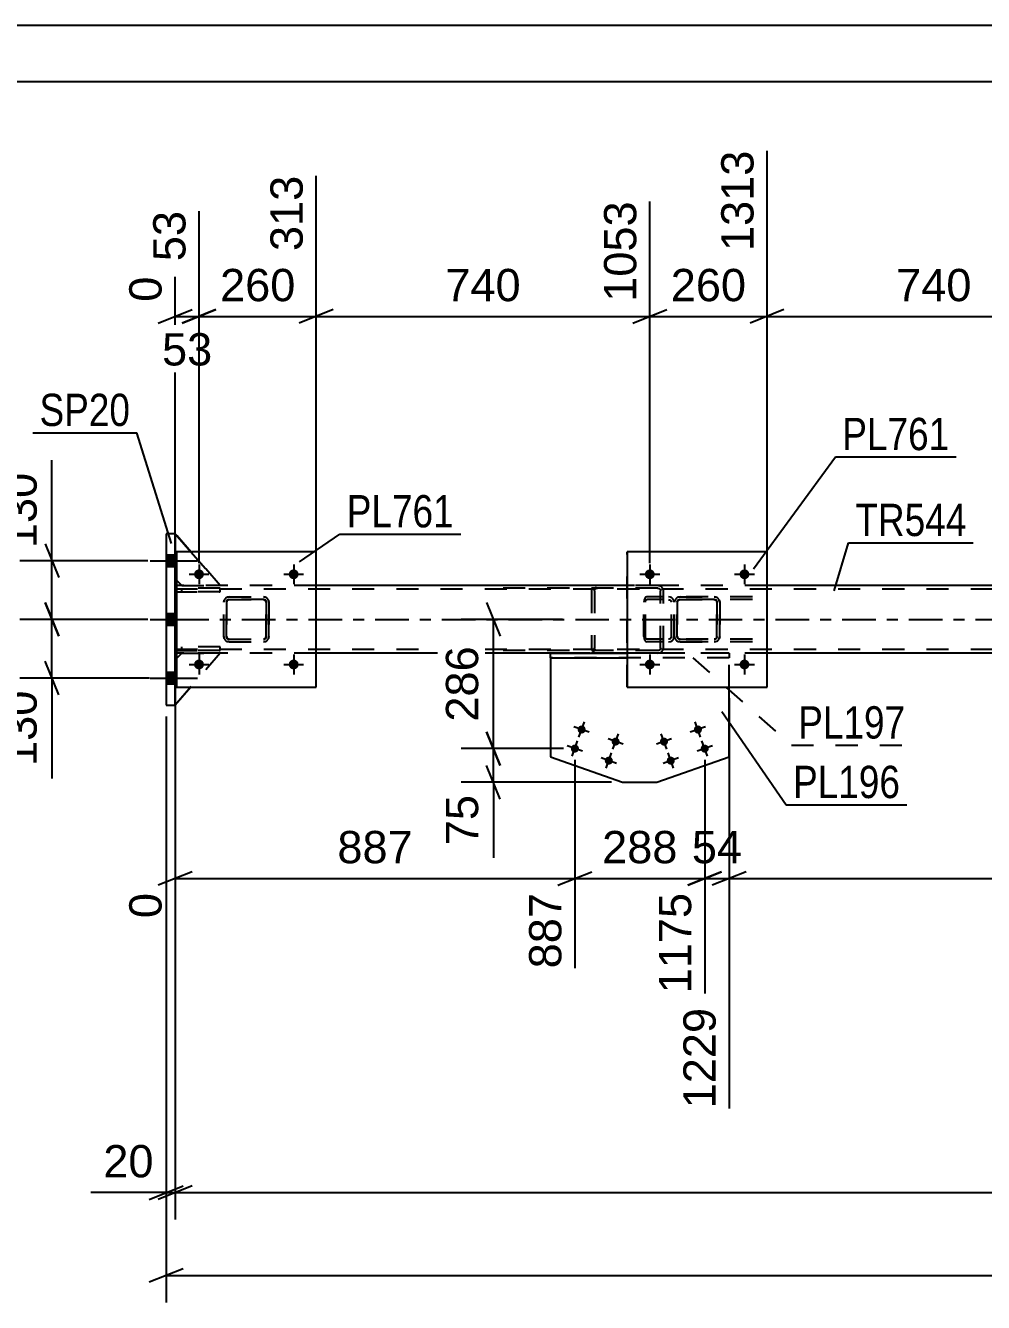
# Model space of a CAD drawing. Header units: millimetres. Extents: x -121 to 720, y -404 to 190.
# Drawn here: x -35.3 to 49.7, y 77.2 to 190.5 of the extents above; entities that cross this region are included whole.
import ezdxf

# ---------------------------------------------------------------- set-up
doc = ezdxf.new("R2010")
doc.units = ezdxf.units.MM
doc.linetypes.add('DXK_LINE_DOT2', pattern=[3.9198, 1.9599, -1.9599])
doc.linetypes.add('DXK_LINE_DOT3', pattern=[5.9187, 2.979, -0.9799, 0.9799, -0.9799])
doc.styles.add('Arial', font='ARIAL.TTF', dxfattribs={"height": 0.2})
doc.styles.add('Arial Narrow', font='ARIALN.TTF', dxfattribs={"height": 0.2})

# ---------------------------------------------------------------- blocks, each defined once
blk = doc.blocks.new('Unknown-318886794-1117')
at = {"color": 5, "linetype": 'Continuous'}
for p, q in [((719.87, 190.49), (-121.13, 190.49)), ((714.87, 185.49), (-116.13, 185.49))]:
    blk.add_line(p, q, dxfattribs=at)
blk = doc.blocks.new('Part-318886794-1763 - 1713')
at = {"color": 2, "linetype": 'Continuous'}
for p, q in [((-21.88, 143.82), (-21.88, 131.82)), ((-9.48, 143.82), (-21.88, 143.82)), ((-9.48, 131.82), (-9.48, 143.82)), ((-21.88, 131.82), (-9.48, 131.82))]:
    blk.add_line(p, q, dxfattribs=at)
at = {"color": 7, "linetype": 'DXK_LINE_DOT2'}
for p, q in [((-21.88, 131.82), (-21.88, 143.82)), ((-9.48, 131.82), (-9.48, 143.82))]:
    blk.add_line(p, q, dxfattribs=at)
blk = doc.blocks.new('Part-318886794-1764 - 1713')
at = {"color": 7, "linetype": 'DXK_LINE_DOT2'}
for p, q in [((-17.68, 139.34), (-17.64, 139.52)), ((-17.64, 139.52), (-17.68, 139.34)), ((-17.68, 136.3), (-17.68, 139.34)), ((-17.68, 139.34), (-17.68, 139.34)), ((-17.68, 136.3), (-17.68, 139.34)), ((-17.44, 139.34), (-17.42, 139.43)), ((-17.42, 139.43), (-17.44, 139.34)), ((-17.44, 136.3), (-17.44, 139.34)), ((-17.44, 139.34), (-17.44, 139.34)), ((-17.44, 139.34), (-17.44, 136.3)), ((-17.42, 139.43), (-17.37, 139.51)), ((-17.37, 139.51), (-17.42, 139.43)), ((-17.38, 139.78), (-17.2, 139.82)), ((-17.2, 139.82), (-17.38, 139.78)), ((-17.37, 139.51), (-17.29, 139.56)), ((-17.29, 139.56), (-17.37, 139.51)), ((-17.29, 139.56), (-17.2, 139.58)), ((-17.2, 139.58), (-17.29, 139.56)), ((-17.2, 139.82), (-14.16, 139.82)), ((-17.2, 139.82), (-17.2, 139.82)), ((-17.2, 139.82), (-14.16, 139.82)), ((-17.2, 139.58), (-14.16, 139.58)), ((-17.2, 139.58), (-17.2, 139.58)), ((-14.16, 139.58), (-17.2, 139.58)), ((-14.16, 139.82), (-14.16, 139.82)), ((-14.16, 139.82), (-13.97, 139.78)), ((-13.97, 139.78), (-14.16, 139.82)), ((-14.16, 139.58), (-14.16, 139.58)), ((-14.16, 139.58), (-14.07, 139.56)), ((-14.07, 139.56), (-14.16, 139.58)), ((-14.07, 139.56), (-13.99, 139.51)), ((-13.99, 139.51), (-14.07, 139.56)), ((-13.99, 139.51), (-13.94, 139.43)), ((-13.94, 139.43), (-13.99, 139.51)), ((-13.94, 139.43), (-13.92, 139.34)), ((-13.92, 139.34), (-13.94, 139.43)), ((-13.92, 136.3), (-13.92, 139.34)), ((-13.92, 139.34), (-13.92, 139.34)), ((-13.92, 139.34), (-13.92, 136.3)), ((-13.71, 139.52), (-13.68, 139.34)), ((-13.68, 139.34), (-13.71, 139.52)), ((-13.68, 136.3), (-13.68, 139.34)), ((-13.68, 139.34), (-13.68, 139.34)), ((-13.68, 139.34), (-13.68, 136.3)), ((-17.68, 136.3), (-17.68, 136.3)), ((-17.64, 136.11), (-17.68, 136.3)), ((-17.68, 136.3), (-17.64, 136.11)), ((-17.44, 136.3), (-17.44, 136.3)), ((-17.42, 136.2), (-17.44, 136.3)), ((-17.44, 136.3), (-17.42, 136.2)), ((-17.37, 136.13), (-17.42, 136.2)), ((-17.42, 136.2), (-17.37, 136.13)), ((-17.29, 136.07), (-17.37, 136.13)), ((-17.37, 136.13), (-17.29, 136.07)), ((-17.2, 136.06), (-17.29, 136.07)), ((-17.29, 136.07), (-17.2, 136.06)), ((-17.2, 136.06), (-14.16, 136.06)), ((-17.2, 136.06), (-17.2, 136.06)), ((-17.2, 136.06), (-14.16, 136.06)), ((-14.07, 136.07), (-14.16, 136.06)), ((-14.16, 136.06), (-14.07, 136.07)), ((-14.16, 136.06), (-14.16, 136.06)), ((-13.99, 136.13), (-14.07, 136.07)), ((-14.07, 136.07), (-13.99, 136.13)), ((-13.94, 136.2), (-13.99, 136.13)), ((-13.99, 136.13), (-13.94, 136.2)), ((-13.92, 136.3), (-13.94, 136.2)), ((-13.94, 136.2), (-13.92, 136.3)), ((-13.92, 136.3), (-13.92, 136.3)), ((-13.68, 136.3), (-13.71, 136.11)), ((-13.71, 136.11), (-13.68, 136.3)), ((-13.68, 136.3), (-13.68, 136.3)), ((-17.2, 135.82), (-17.38, 135.85)), ((-17.38, 135.85), (-17.2, 135.82)), ((-17.2, 135.82), (-14.16, 135.82)), ((-17.2, 135.82), (-17.2, 135.82)), ((-17.2, 135.82), (-14.16, 135.82)), ((-13.97, 135.85), (-14.16, 135.82)), ((-14.16, 135.82), (-13.97, 135.85)), ((-14.16, 135.82), (-14.16, 135.82))]:
    blk.add_line(p, q, dxfattribs=at)
at = {"color": 7, "linetype": 'DXK_LINE_DOT3'}
blk.add_line((-15.68, 137.82), (-15.68, 137.82), dxfattribs=at)
at = {"color": 7, "linetype": 'DXK_LINE_DOT2'}
for centre, start, end in [((-17.2, 139.34), 112.5, 157.5), ((-17.2, 139.34), 112.5, 157.5), ((-14.16, 139.34), 22.5, 67.5), ((-14.16, 139.34), 22.5, 67.5), ((-17.2, 136.3), 202.5, 247.5), ((-17.2, 136.3), 202.5, 247.5), ((-14.16, 136.3), 292.5, 337.5), ((-14.16, 136.3), 292.5, 337.5)]:
    blk.add_arc(centre, 0.48, start, end, dxfattribs=at)
blk = doc.blocks.new('Part-318886794-1769 - 1713')
at = {"color": 2, "linetype": 'Continuous'}
for p, q in [((18.12, 143.82), (18.12, 131.82)), ((30.52, 143.82), (18.12, 143.82)), ((30.52, 131.82), (30.52, 143.82)), ((18.12, 131.82), (30.52, 131.82))]:
    blk.add_line(p, q, dxfattribs=at)
at = {"color": 7, "linetype": 'DXK_LINE_DOT2'}
for p, q in [((18.12, 131.82), (18.12, 143.82)), ((30.52, 131.82), (30.52, 143.82))]:
    blk.add_line(p, q, dxfattribs=at)
blk = doc.blocks.new('Part-318886794-1770 - 1713')
at = {"color": 7, "linetype": 'DXK_LINE_DOT2'}
for p, q in [((22.32, 139.34), (22.35, 139.52)), ((22.35, 139.52), (22.32, 139.34)), ((22.32, 136.3), (22.32, 139.34)), ((22.32, 139.34), (22.32, 139.34)), ((22.32, 136.3), (22.32, 139.34)), ((22.56, 139.34), (22.58, 139.43)), ((22.58, 139.43), (22.56, 139.34)), ((22.56, 136.3), (22.56, 139.34)), ((22.56, 139.34), (22.56, 139.34)), ((22.56, 139.34), (22.56, 136.3)), ((22.58, 139.43), (22.63, 139.51)), ((22.63, 139.51), (22.58, 139.43)), ((22.61, 139.78), (22.8, 139.82)), ((22.8, 139.82), (22.61, 139.78)), ((22.63, 139.51), (22.71, 139.56)), ((22.71, 139.56), (22.63, 139.51)), ((22.71, 139.56), (22.8, 139.58)), ((22.8, 139.58), (22.71, 139.56)), ((22.8, 139.82), (25.84, 139.82)), ((22.8, 139.82), (22.8, 139.82)), ((22.8, 139.82), (25.84, 139.82)), ((22.8, 139.58), (25.84, 139.58)), ((22.8, 139.58), (22.8, 139.58)), ((25.84, 139.58), (22.8, 139.58)), ((25.84, 139.82), (25.84, 139.82)), ((25.84, 139.82), (26.02, 139.78)), ((26.02, 139.78), (25.84, 139.82)), ((25.84, 139.58), (25.84, 139.58)), ((25.84, 139.58), (25.93, 139.56)), ((25.93, 139.56), (25.84, 139.58)), ((25.93, 139.56), (26.01, 139.51)), ((26.01, 139.51), (25.93, 139.56)), ((26.01, 139.51), (26.06, 139.43)), ((26.06, 139.43), (26.01, 139.51)), ((26.06, 139.43), (26.08, 139.34)), ((26.08, 139.34), (26.06, 139.43)), ((26.08, 136.3), (26.08, 139.34)), ((26.08, 139.34), (26.08, 139.34)), ((26.08, 139.34), (26.08, 136.3)), ((26.28, 139.52), (26.32, 139.34)), ((26.32, 139.34), (26.28, 139.52)), ((26.32, 136.3), (26.32, 139.34)), ((26.32, 139.34), (26.32, 139.34)), ((26.32, 139.34), (26.32, 136.3)), ((22.32, 136.3), (22.32, 136.3)), ((22.35, 136.11), (22.32, 136.3)), ((22.32, 136.3), (22.35, 136.11)), ((22.56, 136.3), (22.56, 136.3)), ((22.58, 136.2), (22.56, 136.3)), ((22.56, 136.3), (22.58, 136.2)), ((22.63, 136.13), (22.58, 136.2)), ((22.58, 136.2), (22.63, 136.13)), ((22.71, 136.07), (22.63, 136.13)), ((22.63, 136.13), (22.71, 136.07)), ((22.8, 136.06), (22.71, 136.07)), ((22.71, 136.07), (22.8, 136.06)), ((22.8, 136.06), (25.84, 136.06)), ((22.8, 136.06), (22.8, 136.06)), ((22.8, 136.06), (25.84, 136.06)), ((25.93, 136.07), (25.84, 136.06)), ((25.84, 136.06), (25.93, 136.07)), ((25.84, 136.06), (25.84, 136.06)), ((26.01, 136.13), (25.93, 136.07)), ((25.93, 136.07), (26.01, 136.13)), ((26.06, 136.2), (26.01, 136.13)), ((26.01, 136.13), (26.06, 136.2)), ((26.08, 136.3), (26.06, 136.2)), ((26.06, 136.2), (26.08, 136.3)), ((26.08, 136.3), (26.08, 136.3)), ((26.32, 136.3), (26.28, 136.11)), ((26.28, 136.11), (26.32, 136.3)), ((26.32, 136.3), (26.32, 136.3)), ((22.8, 135.82), (22.61, 135.85)), ((22.61, 135.85), (22.8, 135.82)), ((22.8, 135.82), (25.84, 135.82)), ((22.8, 135.82), (22.8, 135.82)), ((22.8, 135.82), (25.84, 135.82)), ((26.02, 135.85), (25.84, 135.82)), ((25.84, 135.82), (26.02, 135.85)), ((25.84, 135.82), (25.84, 135.82))]:
    blk.add_line(p, q, dxfattribs=at)
at = {"color": 7, "linetype": 'DXK_LINE_DOT3'}
blk.add_line((24.32, 137.82), (24.32, 137.82), dxfattribs=at)
at = {"color": 7, "linetype": 'DXK_LINE_DOT2'}
for centre, start, end in [((22.8, 139.34), 112.5, 157.5), ((22.8, 139.34), 112.5, 157.5), ((25.84, 139.34), 22.5, 67.5), ((25.84, 139.34), 22.5, 67.5), ((22.8, 136.3), 202.5, 247.5), ((22.8, 136.3), 202.5, 247.5), ((25.84, 136.3), 292.5, 337.5), ((25.84, 136.3), 292.5, 337.5)]:
    blk.add_arc(centre, 0.48, start, end, dxfattribs=at)
blk = doc.blocks.new('Part-318886794-1800 - 1713')
at = {"color": 2, "linetype": 'Continuous'}
for p, q in [((-21.88, 140.82), (-22, 140.82)), ((18.12, 140.82), (-9.48, 140.82)), ((58.12, 140.82), (30.52, 140.82)), ((-22, 134.82), (-21.88, 134.82)), ((11.3, 134.82), (-9.48, 134.82)), ((58.12, 134.82), (30.52, 134.82))]:
    blk.add_line(p, q, dxfattribs=at)
at = {"color": 7, "linetype": 'DXK_LINE_DOT2'}
for p, q in [((-22, 140.82), (-22, 134.87)), ((638.52, 140.5), (-22, 140.5)), ((-9.48, 140.82), (-21.88, 140.82)), ((30.52, 140.82), (18.12, 140.82)), ((638.52, 135.14), (-22, 135.14)), ((-22, 134.87), (-22, 134.82)), ((-9.48, 134.82), (-21.88, 134.82)), ((30.52, 134.82), (11.3, 134.82))]:
    blk.add_line(p, q, dxfattribs=at)
at = {"color": 7, "linetype": 'DXK_LINE_DOT3'}
blk.add_line((-22, 137.82), (638.52, 137.82), dxfattribs=at)
blk = doc.blocks.new('Part-318886794-2124 - 1713')
at = {"color": 7, "linetype": 'DXK_LINE_DOT2'}
for p, q in [((20.82, 140.82), (6.92, 140.82)), ((20.82, 140.58), (6.92, 140.58)), ((14.98, 140.5), (14.95, 140.34)), ((14.98, 140.52), (14.98, 140.5)), ((15.22, 140.43), (15.28, 140.51)), ((15.46, 140.82), (15.26, 140.78)), ((15.28, 140.51), (15.36, 140.56)), ((15.36, 140.56), (15.46, 140.58)), ((21.02, 140.78), (20.82, 140.82)), ((20.82, 140.58), (20.92, 140.56)), ((20.92, 140.56), (21, 140.51)), ((21, 140.51), (21.06, 140.43)), ((21.33, 140.34), (21.29, 140.52)), ((14.95, 140.34), (14.95, 135.3)), ((15.2, 140.34), (15.22, 140.43)), ((15.2, 140.34), (15.2, 135.3)), ((21.06, 140.43), (21.08, 140.34)), ((21.08, 135.3), (21.08, 140.34)), ((21.33, 135.3), (21.33, 140.34)), ((20.82, 135.06), (6.92, 135.06)), ((20.82, 134.82), (6.92, 134.82)), ((14.95, 135.3), (14.96, 135.21)), ((14.96, 135.21), (14.98, 135.11)), ((15.22, 135.23), (15.2, 135.3)), ((15.22, 135.2), (15.22, 135.23)), ((15.28, 135.13), (15.22, 135.2)), ((15.26, 134.85), (15.46, 134.82)), ((15.36, 135.07), (15.28, 135.13)), ((15.46, 135.06), (15.36, 135.07)), ((20.92, 135.07), (20.82, 135.06)), ((20.82, 134.82), (21.02, 134.85)), ((21, 135.13), (20.92, 135.07)), ((21.06, 135.2), (21, 135.13)), ((21.08, 135.3), (21.06, 135.2)), ((21.29, 135.11), (21.33, 135.3))]:
    blk.add_line(p, q, dxfattribs=at)
for centre, start, end in [((20.84, 140.32), 24.3199, 69.2417), ((15.44, 135.32), 204.3199, 249.2417), ((20.84, 135.32), 290.7583, 335.6801)]:
    blk.add_arc(centre, 0.496, start, end, dxfattribs=at)
blk = doc.blocks.new('Bolt-318886794-2091 - 1713')
at = {"linetype": 'Continuous'}
for points in [[(-19.44, 141.82, -1), (-20.32, 141.82, -1)], [(-11.04, 141.82, -1), (-11.92, 141.82, -1)]]:
    blk.add_hatch(color=1, dxfattribs=at).paths.add_polyline_path(points)
at = {"color": 1, "linetype": 'Continuous'}
for p, q in [((-20.76, 141.82), (-19, 141.82)), ((-19.88, 142.7), (-19.88, 140.94)), ((-12.36, 141.82), (-10.6, 141.82)), ((-11.48, 142.7), (-11.48, 140.94))]:
    blk.add_line(p, q, dxfattribs=at)
blk = doc.blocks.new('Bolt-318886794-1941 - 1713')
at = {"linetype": 'Continuous'}
for points in [[(24.05, 127.93, -1), (24.73, 128.17, -1)], [(21.04, 126.86, -1), (21.71, 127.1, -1)], [(24.65, 126.24, -1), (25.33, 126.48, -1)], [(21.64, 125.17, -1), (22.32, 125.41, -1)]]:
    blk.add_hatch(color=1, dxfattribs=at).paths.add_polyline_path(points)
at = {"color": 1, "linetype": 'Continuous'}
for p, q in [((25.07, 128.29), (23.71, 127.81)), ((24.63, 127.37), (24.15, 128.73)), ((22.05, 127.22), (20.7, 126.74)), ((21.62, 126.31), (21.13, 127.66)), ((25.23, 125.68), (24.75, 127.04)), ((22.22, 124.61), (21.74, 125.97)), ((25.67, 126.6), (24.31, 126.12)), ((22.66, 125.53), (21.3, 125.05))]:
    blk.add_line(p, q, dxfattribs=at)
blk = doc.blocks.new('Bolt-318886794-1942 - 1713')
at = {"linetype": 'Continuous'}
for points in [[(13.73, 128.17, -1), (14.41, 127.93, -1)], [(16.75, 127.1, -1), (17.42, 126.86, -1)], [(13.13, 126.48, -1), (13.81, 126.24, -1)], [(16.14, 125.41, -1), (16.82, 125.17, -1)]]:
    blk.add_hatch(color=1, dxfattribs=at).paths.add_polyline_path(points)
at = {"color": 1, "linetype": 'Continuous'}
for p, q in [((14.75, 127.81), (13.39, 128.29)), ((13.83, 127.37), (14.31, 128.73)), ((13.23, 125.68), (13.71, 127.04)), ((17.76, 126.74), (16.41, 127.22)), ((16.84, 126.31), (17.33, 127.66)), ((14.15, 126.12), (12.79, 126.6)), ((16.24, 124.61), (16.72, 125.97)), ((17.16, 125.05), (15.8, 125.53))]:
    blk.add_line(p, q, dxfattribs=at)
blk = doc.blocks.new('Part-318886794-1943 - 1713')
at = {"color": 7, "linetype": 'DXK_LINE_DOT2'}
for p, q in [((-18, 135.38), (-22, 135.38)), ((-22, 135.38), (-22, 135.06)), ((-22, 135.06), (-22, 135.38)), ((-22, 135.06), (-18, 135.06)), ((-21.4, 135.06), (-21.4, 135.38)), ((-18, 135.06), (-18, 135.38))]:
    blk.add_line(p, q, dxfattribs=at)
blk = doc.blocks.new('Part-318886794-1944 - 1713')
at = {"color": 7, "linetype": 'DXK_LINE_DOT2'}
for p, q in [((-18, 140.58), (-22, 140.58)), ((-22, 140.58), (-22, 140.26)), ((-22, 140.26), (-22, 140.58)), ((-21.4, 140.26), (-21.4, 140.58)), ((-18, 140.26), (-18, 140.58)), ((-22, 140.26), (-18, 140.26))]:
    blk.add_line(p, q, dxfattribs=at)
blk = doc.blocks.new('Part-318886794-1959 - 1713')
at = {"color": 2, "linetype": 'Continuous'}
for p, q in [((11.3, 134.42), (11.3, 134.82)), ((11.3, 134.82), (18.12, 134.82)), ((11.3, 134.42), (18.12, 134.42))]:
    blk.add_line(p, q, dxfattribs=at)
at = {"color": 7, "linetype": 'DXK_LINE_DOT2'}
for p, q in [((27.16, 134.82), (18.12, 134.82)), ((27.16, 134.82), (27.16, 134.42)), ((27.16, 134.42), (18.12, 134.42))]:
    blk.add_line(p, q, dxfattribs=at)
blk = doc.blocks.new('Bolt-318886794-2093 - 1713')
at = {"linetype": 'Continuous'}
for points in [[(20.56, 141.82, -1), (19.68, 141.82, -1)], [(28.96, 141.82, -1), (28.08, 141.82, -1)]]:
    blk.add_hatch(color=1, dxfattribs=at).paths.add_polyline_path(points)
at = {"color": 1, "linetype": 'Continuous'}
for p, q in [((19.24, 141.82), (21, 141.82)), ((20.12, 142.7), (20.12, 140.94)), ((27.64, 141.82), (29.4, 141.82)), ((28.52, 142.7), (28.52, 140.94))]:
    blk.add_line(p, q, dxfattribs=at)
blk = doc.blocks.new('Part-318886794-1964 - 1713')
at = {"color": 2, "linetype": 'Continuous'}
for p, q in [((11.3, 134.42), (11.3, 125.64)), ((27.16, 125.64), (27.16, 131.82)), ((11.3, 125.64), (17.71, 123.37)), ((20.75, 123.37), (27.16, 125.64)), ((17.71, 123.37), (20.75, 123.37))]:
    blk.add_line(p, q, dxfattribs=at)
at = {"color": 7, "linetype": 'DXK_LINE_DOT2'}
for p, q in [((27.16, 134.42), (11.3, 134.42)), ((27.16, 131.82), (27.16, 134.42))]:
    blk.add_line(p, q, dxfattribs=at)
blk = doc.blocks.new('Part-318886794-1977 - 1713')
at = {"color": 2, "linetype": 'Continuous'}
for p, q in [((-22, 145.42), (-22.8, 145.42)), ((-22.8, 145.42), (-22.8, 130.22)), ((-22, 130.22), (-22, 145.42)), ((-22.8, 130.22), (-22, 130.22))]:
    blk.add_line(p, q, dxfattribs=at)
blk = doc.blocks.new('Part-318886794-2010 - 1713')
at = {"color": 7, "linetype": 'DXK_LINE_DOT2'}
for p, q in [((19.62, 139.52), (19.6, 139.34)), ((19.6, 136.3), (19.6, 139.34)), ((19.67, 139.68), (19.62, 139.52)), ((19.76, 139.78), (19.67, 139.68)), ((19.73, 139.34), (19.74, 139.43)), ((19.73, 136.3), (19.73, 139.34)), ((19.74, 139.43), (19.77, 139.51)), ((19.86, 139.82), (19.76, 139.78)), ((19.77, 139.51), (19.81, 139.56)), ((19.81, 139.56), (19.86, 139.58)), ((29.22, 139.82), (19.86, 139.82)), ((29.22, 139.58), (19.86, 139.58)), ((21.33, 139.58), (21.33, 139.82)), ((21.97, 139.78), (21.78, 139.82)), ((21.78, 139.58), (21.87, 139.56)), ((21.87, 139.56), (21.95, 139.51)), ((21.95, 139.51), (22.01, 139.43)), ((22.01, 139.43), (22.03, 139.34)), ((22.03, 136.3), (22.03, 139.34)), ((22.28, 139.34), (22.24, 139.52)), ((22.28, 136.3), (22.28, 139.34)), ((19.6, 136.3), (19.62, 136.11)), ((19.62, 136.11), (19.67, 135.96)), ((19.67, 135.96), (19.76, 135.85)), ((19.74, 136.2), (19.73, 136.3)), ((19.77, 136.13), (19.74, 136.2)), ((19.81, 136.07), (19.77, 136.13)), ((19.86, 136.06), (19.81, 136.07)), ((29.22, 136.06), (19.86, 136.06)), ((21.33, 135.82), (21.33, 136.06)), ((21.87, 136.07), (21.78, 136.06)), ((21.95, 136.13), (21.87, 136.07)), ((22.01, 136.2), (21.95, 136.13)), ((22.03, 136.3), (22.01, 136.2)), ((22.24, 136.11), (22.28, 136.3)), ((19.76, 135.85), (19.86, 135.82)), ((29.22, 135.82), (19.86, 135.82)), ((21.78, 135.82), (21.97, 135.85))]:
    blk.add_line(p, q, dxfattribs=at)
for centre, start, end in [((21.79, 139.32), 23.8951, 68.8487), ((21.79, 136.31), 291.1513, 336.1049)]:
    blk.add_arc(centre, 0.492, start, end, dxfattribs=at)
blk = doc.blocks.new('Part-318886794-2035 - 1713')
at = {"color": 2, "linetype": 'Continuous'}
for p, q in [((-21.88, 135.38), (-22, 135.38)), ((-22, 135.06), (-22, 135.38)), ((-22, 135.06), (-21.88, 135.06))]:
    blk.add_line(p, q, dxfattribs=at)
at = {"color": 7, "linetype": 'DXK_LINE_DOT2'}
for p, q in [((-22, 135.38), (-22, 135.06)), ((-18, 135.38), (-21.88, 135.38)), ((-18, 135.06), (-21.88, 135.06)), ((-21.4, 135.06), (-21.4, 135.38)), ((-18, 135.06), (-18, 135.38))]:
    blk.add_line(p, q, dxfattribs=at)
blk = doc.blocks.new('Part-318886794-2036 - 1713')
at = {"color": 2, "linetype": 'Continuous'}
for p, q in [((-21.88, 140.58), (-22, 140.58)), ((-22, 140.26), (-22, 140.58)), ((-22, 140.26), (-21.88, 140.26))]:
    blk.add_line(p, q, dxfattribs=at)
at = {"color": 7, "linetype": 'DXK_LINE_DOT2'}
for p, q in [((-22, 140.58), (-22, 140.26)), ((-18, 140.58), (-21.88, 140.58)), ((-21.4, 140.26), (-21.4, 140.58)), ((-18, 140.26), (-18, 140.58)), ((-18, 140.26), (-21.88, 140.26))]:
    blk.add_line(p, q, dxfattribs=at)
blk = doc.blocks.new('Part-318886794-2037 - 1713')
at = {"color": 7, "linetype": 'DXK_LINE_DOT2'}
for p, q in [((-21.88, 134.34), (-21.4, 134.82)), ((-18, 134.82), (-21.4, 134.82)), ((-18, 134.82), (-20.61, 131.82)), ((-22, 130.22), (-22, 134.22))]:
    blk.add_line(p, q, dxfattribs=at)
at = {"color": 2, "linetype": 'Continuous'}
for p, q in [((-22, 134.22), (-21.88, 134.34)), ((-20.61, 131.82), (-22, 130.22))]:
    blk.add_line(p, q, dxfattribs=at)
blk = doc.blocks.new('Part-318886794-2038 - 1713')
at = {"color": 7, "linetype": 'DXK_LINE_DOT2'}
for p, q in [((-22, 134.22), (-21.4, 134.82)), ((-18, 134.82), (-22, 130.22)), ((-21.4, 134.82), (-18, 134.82)), ((-22, 130.22), (-22, 134.22))]:
    blk.add_line(p, q, dxfattribs=at)
blk = doc.blocks.new('Part-318886794-2039 - 1713')
at = {"color": 2, "linetype": 'Continuous'}
for p, q in [((-22, 145.42), (-20.6, 143.82)), ((-22, 141.42), (-21.88, 141.3))]:
    blk.add_line(p, q, dxfattribs=at)
at = {"color": 7, "linetype": 'DXK_LINE_DOT2'}
for p, q in [((-22, 141.42), (-22, 145.42)), ((-20.6, 143.82), (-18, 140.82)), ((-21.88, 141.3), (-21.4, 140.82)), ((-21.4, 140.82), (-18, 140.82))]:
    blk.add_line(p, q, dxfattribs=at)
blk = doc.blocks.new('Part-318886794-2040 - 1713')
at = {"color": 7, "linetype": 'DXK_LINE_DOT2'}
for p, q in [((-18, 140.82), (-22, 145.42)), ((-22, 145.42), (-22, 141.42)), ((-22, 141.42), (-21.4, 140.82)), ((-21.4, 140.82), (-18, 140.82))]:
    blk.add_line(p, q, dxfattribs=at)
blk = doc.blocks.new('Bolt-318886794-2092 - 1713')
at = {"linetype": 'Continuous'}
for points in [[(-19.44, 133.82, -1), (-20.32, 133.82, -1)], [(-11.04, 133.82, -1), (-11.92, 133.82, -1)]]:
    blk.add_hatch(color=1, dxfattribs=at).paths.add_polyline_path(points)
at = {"color": 1, "linetype": 'Continuous'}
for p, q in [((-20.76, 133.82), (-19, 133.82)), ((-19.88, 134.7), (-19.88, 132.94)), ((-12.36, 133.82), (-10.6, 133.82)), ((-11.48, 134.7), (-11.48, 132.94))]:
    blk.add_line(p, q, dxfattribs=at)
blk = doc.blocks.new('Bolt-318886794-2094 - 1713')
at = {"linetype": 'Continuous'}
for points in [[(20.56, 133.82, -1), (19.68, 133.82, -1)], [(28.96, 133.82, -1), (28.08, 133.82, -1)]]:
    blk.add_hatch(color=1, dxfattribs=at).paths.add_polyline_path(points)
at = {"color": 1, "linetype": 'Continuous'}
for p, q in [((19.24, 133.82), (21, 133.82)), ((20.12, 134.7), (20.12, 132.94)), ((27.64, 133.82), (29.4, 133.82)), ((28.52, 134.7), (28.52, 132.94))]:
    blk.add_line(p, q, dxfattribs=at)
blk = doc.blocks.new('Bolt-318886794-2109 - 1713')
at = {"linetype": 'Continuous'}
for points in [[(-22.8, 143.54), (-22.8, 142.5), (-22, 142.5), (-22, 143.54)], [(-22.8, 143.54), (-22.8, 142.5), (-22, 142.5), (-22, 143.54)], [(-22.8, 143.54), (-22.8, 142.5), (-22, 142.5), (-22, 143.54)], [(-22.8, 138.34), (-22.8, 137.3), (-22, 137.3), (-22, 138.34)], [(-22.8, 138.34), (-22.8, 137.3), (-22, 137.3), (-22, 138.34)], [(-22.8, 133.14), (-22.8, 132.1), (-22, 132.1), (-22, 133.14)], [(-22.8, 133.14), (-22.8, 132.1), (-22, 132.1), (-22, 133.14)], [(-22.8, 133.14), (-22.8, 132.1), (-22, 132.1), (-22, 133.14)]]:
    blk.add_hatch(color=1, dxfattribs=at).paths.add_polyline_path(points)
at = {"color": 1, "linetype": 'Continuous'}
for p, q in [((-24.2, 143.02), (-20, 143.02)), ((-24.2, 143.02), (-20, 143.02)), ((-24.2, 143.02), (-20, 143.02)), ((-22.8, 143.54), (-22, 143.54)), ((-22.8, 143.54), (-22, 143.54)), ((-22.8, 143.54), (-22, 143.54)), ((-22.8, 142.5), (-22, 142.5)), ((-22.8, 142.5), (-22, 142.5)), ((-22.8, 142.5), (-22, 142.5)), ((-22.8, 138.34), (-22, 138.34)), ((-22.8, 138.34), (-22, 138.34)), ((-24.2, 137.82), (-20, 137.82)), ((-24.2, 137.82), (-20, 137.82)), ((-22.8, 137.3), (-22, 137.3)), ((-22.8, 137.3), (-22, 137.3)), ((-24.2, 132.62), (-20, 132.62)), ((-24.2, 132.62), (-20, 132.62)), ((-24.2, 132.62), (-20, 132.62)), ((-22.8, 133.14), (-22, 133.14)), ((-22.8, 133.14), (-22, 133.14)), ((-22.8, 133.14), (-22, 133.14)), ((-22.8, 132.1), (-22, 132.1)), ((-22.8, 132.1), (-22, 132.1)), ((-22.8, 132.1), (-22, 132.1))]:
    blk.add_line(p, q, dxfattribs=at)
blk = doc.blocks.new('StraightDimension-318886794-2721 - 1713')
at = {"color": 7, "linetype": 'Continuous'}
for p, q in [((5.64, 139.32), (6.84, 136.32)), ((12.36, 137.82), (3.39, 137.82)), ((6.24, 126.36), (6.24, 137.82)), ((6.84, 124.86), (5.64, 127.86)), ((12.47, 126.36), (3.39, 126.36))]:
    blk.add_line(p, q, dxfattribs=at)
at = {"color": 0}
blk.add_wipeout([(5.49, 136.02), (1.29, 136.02), (1.29, 128.15), (5.49, 128.15)], dxfattribs=at)
at = {"color": 3, "style": 'Arial'}
blk.add_text('286', height=2.865, rotation=90.0002, dxfattribs=at).set_placement((4.89, 128.75))
blk = doc.blocks.new('StraightDimension-318886794-2711 - 1713')
at = {"color": 7, "linetype": 'Continuous'}
for p, q in [((5.64, 127.86), (6.84, 124.86)), ((12.47, 126.36), (3.39, 126.36)), ((6.24, 123.37), (6.24, 126.36)), ((6.84, 121.87), (5.64, 124.87)), ((16.71, 123.37), (3.39, 123.37)), ((6.24, 123.37), (6.24, 116.67)), ((6.24, 123.37), (6.24, 116.67))]:
    blk.add_line(p, q, dxfattribs=at)
at = {"color": 0}
blk.add_wipeout([(5.49, 122.84), (1.29, 122.84), (1.29, 117.19), (5.49, 117.19)], dxfattribs=at)
at = {"color": 3, "style": 'Arial'}
blk.add_text('75', height=2.865, rotation=90.0002, dxfattribs=at).set_placement((4.89, 117.79))
blk = doc.blocks.new('StraightDimension-318886794-3006 - 1713')
at = {"color": 7, "linetype": 'Continuous'}
for p, q in [((-9.48, 142.82), (-9.48, 177.16)), ((20.12, 142.82), (20.12, 174.88)), ((-7.98, 165.29), (-10.98, 164.09)), ((-9.48, 164.69), (20.12, 164.69)), ((18.62, 164.09), (21.62, 165.29))]:
    blk.add_line(p, q, dxfattribs=at)
at = {"color": 0}
blk.add_wipeout([(9.26, 165.44), (9.26, 169.64), (1.38, 169.64), (1.38, 165.44)], dxfattribs=at)
at = {"color": 3, "style": 'Arial'}
blk.add_text('740', height=2.865, dxfattribs=at).set_placement((1.98, 166.04))
at = {"color": 0, "linetype": 'Continuous'}
blk.add_wipeout([(19.52, 175.48), (15.32, 175.48), (15.32, 165.39), (19.52, 165.39)], dxfattribs=at)
at = {"color": 3, "linetype": 'Continuous', "style": 'Arial'}
blk.add_text('1053', height=2.865, rotation=90.0002, dxfattribs=at).set_placement((18.92, 165.99))
blk = doc.blocks.new('StraightDimension-318886794-2987 - 1713')
at = {"color": 7, "linetype": 'Continuous'}
for p, q in [((30.52, 141.82), (30.52, 179.38)), ((20.12, 142.82), (20.12, 174.88)), ((18.62, 164.09), (21.62, 165.29)), ((20.12, 164.69), (30.52, 164.69)), ((32.02, 165.29), (29.02, 164.09))]:
    blk.add_line(p, q, dxfattribs=at)
at = {"color": 0}
blk.add_wipeout([(29.25, 165.44), (29.25, 169.64), (21.38, 169.64), (21.38, 165.44)], dxfattribs=at)
at = {"color": 3, "style": 'Arial'}
blk.add_text('260', height=2.865, dxfattribs=at).set_placement((21.98, 166.04))
at = {"color": 0, "linetype": 'Continuous'}
blk.add_wipeout([(29.92, 179.98), (25.72, 179.98), (25.72, 169.89), (29.92, 169.89)], dxfattribs=at)
at = {"color": 3, "linetype": 'Continuous', "style": 'Arial'}
blk.add_text('1313', height=2.865, rotation=90.0002, dxfattribs=at).set_placement((29.32, 170.49))
blk = doc.blocks.new('StraightDimension-318886794-2968 - 1713')
at = {"color": 7, "linetype": 'Continuous'}
for p, q in [((30.52, 141.82), (30.52, 179.38)), ((60.12, 142.82), (60.12, 174.88)), ((32.02, 165.29), (29.02, 164.09)), ((30.52, 164.69), (60.12, 164.69)), ((58.62, 164.09), (61.62, 165.29))]:
    blk.add_line(p, q, dxfattribs=at)
at = {"color": 0}
blk.add_wipeout([(49.25, 165.44), (49.25, 169.64), (41.38, 169.64), (41.38, 165.44)], dxfattribs=at)
at = {"color": 3, "style": 'Arial'}
blk.add_text('740', height=2.865, dxfattribs=at).set_placement((41.98, 166.04))
at = {"color": 0, "linetype": 'Continuous'}
blk.add_wipeout([(59.52, 175.48), (55.32, 175.48), (55.32, 165.39), (59.52, 165.39)], dxfattribs=at)
at = {"color": 3, "linetype": 'Continuous', "style": 'Arial'}
blk.add_text('2053', height=2.865, rotation=90.0002, dxfattribs=at).set_placement((58.92, 165.99))
blk = doc.blocks.new('StraightDimension-318886794-2325 - 1713')
at = {"color": 7, "linetype": 'Continuous'}
for p, q in [((-22, 133.82), (-22, 111.32)), ((13.47, 125.36), (13.47, 106.87)), ((-20.5, 115.44), (-23.5, 114.24)), ((-22, 114.84), (13.47, 114.84)), ((11.97, 114.24), (14.97, 115.44))]:
    blk.add_line(p, q, dxfattribs=at)
at = {"color": 0}
blk.add_wipeout([(-0.33, 115.59), (-0.33, 119.79), (-8.2, 119.79), (-8.2, 115.59)], dxfattribs=at)
at = {"color": 3, "style": 'Arial'}
blk.add_text('887', height=2.865, dxfattribs=at).set_placement((-7.6, 116.19))
at = {"color": 0, "linetype": 'Continuous'}
for points in [[(-22.6, 114.14), (-26.8, 114.14), (-26.8, 110.72), (-22.6, 110.72)], [(12.87, 114.14), (8.67, 114.14), (8.67, 106.27), (12.87, 106.27)]]:
    blk.add_wipeout(points, dxfattribs=at)
at = {"color": 3, "linetype": 'Continuous', "style": 'Arial'}
for s, height, p in [('0', 2.87, (-23.2, 111.32)), ('887', 2.865, (12.27, 106.87))]:
    blk.add_text(s, height=height, rotation=90.0002, dxfattribs=at).set_placement(p)
blk = doc.blocks.new('StraightDimension-318886794-2461 - 1713')
at = {"color": 7, "linetype": 'Continuous'}
for p, q in [((-22, 129.22), (-22, 84.58)), ((-20.5, 87.58), (-23.5, 86.38)), ((-22, 86.98), (650.62, 86.98))]:
    blk.add_line(p, q, dxfattribs=at)
blk = doc.blocks.new('StraightDimension-318886794-3030 - 1713')
at = {"color": 7, "linetype": 'Continuous'}
for p, q in [((-19.88, 142.82), (-19.88, 174.04)), ((-22, 141.82), (-22, 168.21)), ((-23.5, 164.09), (-20.5, 165.29)), ((-22, 164.69), (-19.88, 164.69)), ((-18.38, 165.29), (-21.38, 164.09))]:
    blk.add_line(p, q, dxfattribs=at)
at = {"color": 0, "linetype": 'Continuous'}
blk.add_wipeout([(-20.48, 174.64), (-24.68, 174.64), (-24.68, 168.99), (-20.48, 168.99)], dxfattribs=at)
at = {"color": 3, "linetype": 'Continuous', "style": 'Arial'}
blk.add_text('53', height=2.865, rotation=90.0002, dxfattribs=at).set_placement((-21.08, 169.59))
at = {"color": 0, "linetype": 'Continuous'}
blk.add_wipeout([(-22.6, 168.81), (-26.8, 168.81), (-26.8, 165.39), (-22.6, 165.39)], dxfattribs=at)
at = {"color": 0}
blk.add_wipeout([(-18.11, 159.74), (-18.11, 163.94), (-23.76, 163.94), (-23.76, 159.74)], dxfattribs=at)
at = {"color": 3, "linetype": 'Continuous', "style": 'Arial'}
blk.add_text('0', height=2.87, rotation=90.0002, dxfattribs=at).set_placement((-23.2, 165.99))
at = {"color": 3, "style": 'Arial'}
blk.add_text('53', height=2.865, dxfattribs=at).set_placement((-23.16, 160.34))
blk = doc.blocks.new('StraightDimension-318886794-2175 - 1713')
at = {"color": 7, "linetype": 'Continuous'}
for p, q in [((27.16, 130.82), (27.16, 94.45)), ((24.99, 125.36), (24.99, 104.65)), ((23.49, 114.24), (26.49, 115.44)), ((24.99, 114.84), (27.16, 114.84)), ((28.66, 115.44), (25.66, 114.24))]:
    blk.add_line(p, q, dxfattribs=at)
at = {"color": 0, "linetype": 'Continuous'}
blk.add_wipeout([(26.56, 103.94), (22.36, 103.94), (22.36, 93.85), (26.56, 93.85)], dxfattribs=at)
at = {"color": 3, "linetype": 'Continuous', "style": 'Arial'}
blk.add_text('1229', height=2.865, rotation=90.0002, dxfattribs=at).set_placement((25.96, 94.45))
at = {"color": 0}
blk.add_wipeout([(28.9, 115.59), (28.9, 119.79), (23.25, 119.79), (23.25, 115.59)], dxfattribs=at)
at = {"color": 3, "style": 'Arial'}
blk.add_text('54', height=2.865, dxfattribs=at).set_placement((23.85, 116.19))
blk = doc.blocks.new('StraightDimension-318886794-2187 - 1713')
at = {"color": 7, "linetype": 'Continuous'}
for p, q in [((13.47, 125.36), (13.47, 106.87)), ((24.99, 125.36), (24.99, 104.65)), ((11.97, 114.24), (14.97, 115.44)), ((13.47, 114.84), (24.99, 114.84)), ((26.49, 115.44), (23.49, 114.24))]:
    blk.add_line(p, q, dxfattribs=at)
at = {"color": 0}
blk.add_wipeout([(23.17, 115.59), (23.17, 119.79), (15.29, 119.79), (15.29, 115.59)], dxfattribs=at)
at = {"color": 0, "linetype": 'Continuous'}
blk.add_wipeout([(24.39, 114.14), (20.19, 114.14), (20.19, 104.05), (24.39, 104.05)], dxfattribs=at)
at = {"color": 3, "style": 'Arial'}
blk.add_text('288', height=2.865, dxfattribs=at).set_placement((15.89, 116.19))
at = {"color": 3, "linetype": 'Continuous', "style": 'Arial'}
blk.add_text('1175', height=2.865, rotation=90.0002, dxfattribs=at).set_placement((23.79, 104.65))
blk = doc.blocks.new('StraightDimension-318886794-2304 - 1713')
at = {"color": 7, "linetype": 'Continuous'}
for p, q in [((27.16, 130.82), (27.16, 94.45)), ((98.6, 125.36), (98.6, 104.65)), ((28.66, 115.44), (25.66, 114.24)), ((27.16, 114.84), (98.6, 114.84)), ((97.1, 114.24), (100.1, 115.44))]:
    blk.add_line(p, q, dxfattribs=at)
at = {"color": 0}
blk.add_wipeout([(67.93, 115.59), (67.93, 119.79), (57.83, 119.79), (57.83, 115.59)], dxfattribs=at)
at = {"color": 3, "style": 'Arial'}
blk.add_text('1786', height=2.865, dxfattribs=at).set_placement((58.43, 116.19))
at = {"color": 0, "linetype": 'Continuous'}
blk.add_wipeout([(98, 114.14), (93.8, 114.14), (93.8, 104.05), (98, 104.05)], dxfattribs=at)
at = {"color": 3, "linetype": 'Continuous', "style": 'Arial'}
blk.add_text('3015', height=2.865, rotation=90.0002, dxfattribs=at).set_placement((97.4, 104.65))
blk = doc.blocks.new('StraightDimension-318886794-3348 - 1713')
at = {"color": 7, "linetype": 'Continuous'}
for p, q in [((-33.53, 139.32), (-32.33, 136.32)), ((-24.42, 137.82), (-35.78, 137.82)), ((-32.93, 132.62), (-32.93, 137.82)), ((-32.33, 131.12), (-33.53, 134.12)), ((-24.28, 132.62), (-35.78, 132.62)), ((-32.93, 132.62), (-32.93, 123.7)), ((-32.93, 132.62), (-32.93, 123.7))]:
    blk.add_line(p, q, dxfattribs=at)
at = {"color": 0}
blk.add_wipeout([(-33.68, 132.09), (-37.88, 132.09), (-37.88, 124.22), (-33.68, 124.22)], dxfattribs=at)
at = {"color": 3, "style": 'Arial'}
blk.add_text('130', height=2.865, rotation=90.0002, dxfattribs=at).set_placement((-34.28, 124.82))
blk = doc.blocks.new('StraightDimension-318886794-2434 - 1713')
at = {"color": 7, "linetype": 'Continuous'}
for p, q in [((-22.8, 129.22), (-22.8, 77.23)), ((-21.3, 80.23), (-24.3, 79.03)), ((-22.8, 79.63), (651.42, 79.63))]:
    blk.add_line(p, q, dxfattribs=at)
blk = doc.blocks.new('StraightDimension-318886794-2445 - 1713')
at = {"color": 7, "linetype": 'Continuous'}
for p, q in [((-22.8, 129.22), (-22.8, 84.58)), ((-22, 129.22), (-22, 84.58)), ((-24.3, 86.38), (-21.3, 87.58)), ((-20.5, 87.58), (-23.5, 86.38)), ((-22.8, 86.98), (-29.49, 86.98)), ((-22.8, 86.98), (-29.49, 86.98)), ((-22.8, 86.98), (-22, 86.98))]:
    blk.add_line(p, q, dxfattribs=at)
at = {"color": 0}
blk.add_wipeout([(-23.32, 87.73), (-23.32, 91.93), (-28.97, 91.93), (-28.97, 87.73)], dxfattribs=at)
at = {"color": 3, "style": 'Arial'}
blk.add_text('20', height=2.865, dxfattribs=at).set_placement((-28.37, 88.33))
blk = doc.blocks.new('StraightDimension-318886794-3018 - 1713')
at = {"color": 7, "linetype": 'Continuous'}
for p, q in [((-9.48, 142.82), (-9.48, 177.16)), ((-19.88, 142.82), (-19.88, 174.04)), ((-21.38, 164.09), (-18.38, 165.29)), ((-19.88, 164.69), (-9.48, 164.69)), ((-7.98, 165.29), (-10.98, 164.09))]:
    blk.add_line(p, q, dxfattribs=at)
at = {"color": 0}
blk.add_wipeout([(-10.74, 165.44), (-10.74, 169.64), (-18.61, 169.64), (-18.61, 165.44)], dxfattribs=at)
at = {"color": 3, "style": 'Arial'}
blk.add_text('260', height=2.865, dxfattribs=at).set_placement((-18.01, 166.04))
at = {"color": 0, "linetype": 'Continuous'}
blk.add_wipeout([(-10.08, 177.76), (-14.28, 177.76), (-14.28, 169.89), (-10.08, 169.89)], dxfattribs=at)
at = {"color": 3, "linetype": 'Continuous', "style": 'Arial'}
blk.add_text('313', height=2.865, rotation=90.0002, dxfattribs=at).set_placement((-10.68, 170.49))
blk = doc.blocks.new('StraightDimension-318886794-3364 - 1713')
at = {"color": 7, "linetype": 'Continuous'}
for p, q in [((-32.93, 143.02), (-32.93, 151.94)), ((-32.93, 143.02), (-32.93, 151.94)), ((-33.53, 144.52), (-32.33, 141.52)), ((-24.42, 143.02), (-35.78, 143.02)), ((-32.93, 137.82), (-32.93, 143.02)), ((-32.33, 136.32), (-33.53, 139.32)), ((-24.42, 137.82), (-35.78, 137.82))]:
    blk.add_line(p, q, dxfattribs=at)
at = {"color": 0}
blk.add_wipeout([(-33.68, 151.41), (-37.88, 151.41), (-37.88, 143.54), (-33.68, 143.54)], dxfattribs=at)
at = {"color": 3, "style": 'Arial'}
blk.add_text('130', height=2.865, rotation=90.0002, dxfattribs=at).set_placement((-34.28, 144.14))
blk = doc.blocks.new('Mark-318886794-1796 - 1713')
at = {"color": 30, "linetype": 'Continuous'}
for p, q in [((36.47, 140.35), (37.76, 144.61)), ((37.76, 144.61), (48.82, 144.61))]:
    blk.add_line(p, q, dxfattribs=at)
at = {"color": 0}
blk.add_wipeout([(48.22, 145.21), (48.22, 148.21), (38.36, 148.21), (38.36, 145.21)], dxfattribs=at)
blk.add_wipeout([(48.22, 145.21), (48.22, 148.21), (38.36, 148.21), (38.36, 145.21)], dxfattribs=at)
at = {"color": 3, "style": 'Arial Narrow'}
blk.add_text('TR544', height=2.863, dxfattribs=at).set_placement((38.36, 145.21))
blk = doc.blocks.new('Mark-318886794-1759 - 1713')
at = {"color": 30, "linetype": 'Continuous'}
for p, q in [((-10.96, 142.92), (-7.37, 145.38)), ((-7.37, 145.38), (3.34, 145.38))]:
    blk.add_line(p, q, dxfattribs=at)
at = {"color": 0}
blk.add_wipeout([(2.74, 145.98), (2.74, 148.98), (-6.77, 148.98), (-6.77, 145.98)], dxfattribs=at)
blk.add_wipeout([(2.74, 145.98), (2.74, 148.98), (-6.77, 148.98), (-6.77, 145.98)], dxfattribs=at)
at = {"color": 3, "style": 'Arial Narrow'}
blk.add_text('PL761', height=2.863, dxfattribs=at).set_placement((-6.77, 145.98))
blk = doc.blocks.new('Mark-318886794-1765 - 1713')
at = {"color": 30, "linetype": 'Continuous'}
for p, q in [((29.33, 142.3), (36.6, 152.23)), ((36.6, 152.23), (47.31, 152.23))]:
    blk.add_line(p, q, dxfattribs=at)
at = {"color": 0}
blk.add_wipeout([(46.71, 152.83), (46.71, 155.83), (37.2, 155.83), (37.2, 152.83)], dxfattribs=at)
blk.add_wipeout([(46.71, 152.83), (46.71, 155.83), (37.2, 155.83), (37.2, 152.83)], dxfattribs=at)
at = {"color": 3, "style": 'Arial Narrow'}
blk.add_text('PL761', height=2.863, dxfattribs=at).set_placement((37.2, 152.83))
blk = doc.blocks.new('Mark-318886794-1955 - 1713')
at = {"color": 30, "linetype": 'DXK_LINE_DOT2'}
for p, q in [((23.94, 134.42), (32.69, 126.65)), ((32.69, 126.65), (43.39, 126.65))]:
    blk.add_line(p, q, dxfattribs=at)
at = {"color": 0}
blk.add_wipeout([(42.79, 127.25), (42.79, 130.25), (33.29, 130.25), (33.29, 127.25)], dxfattribs=at)
blk.add_wipeout([(42.79, 127.25), (42.79, 130.25), (33.29, 130.25), (33.29, 127.25)], dxfattribs=at)
at = {"color": 3, "style": 'Arial Narrow'}
blk.add_text('PL197', height=2.863, dxfattribs=at).set_placement((33.29, 127.25))
blk = doc.blocks.new('Mark-318886794-1960 - 1713')
at = {"color": 30, "linetype": 'Continuous'}
for p, q in [((26.52, 129.65), (32.23, 121.37)), ((32.23, 121.37), (42.93, 121.37))]:
    blk.add_line(p, q, dxfattribs=at)
at = {"color": 0}
blk.add_wipeout([(42.33, 121.97), (42.33, 124.97), (32.83, 124.97), (32.83, 121.97)], dxfattribs=at)
blk.add_wipeout([(42.33, 121.97), (42.33, 124.97), (32.83, 124.97), (32.83, 121.97)], dxfattribs=at)
at = {"color": 3, "style": 'Arial Narrow'}
blk.add_text('PL196', height=2.863, dxfattribs=at).set_placement((32.83, 121.97))
blk = doc.blocks.new('Mark-318886794-1973 - 1713')
at = {"color": 30, "linetype": 'Continuous'}
for p in [(-34.63, 154.37), (-22.32, 144.54)]:
    blk.add_line(p, (-25.39, 154.37), dxfattribs=at)
at = {"color": 0}
blk.add_wipeout([(-25.99, 154.97), (-25.99, 157.97), (-34.03, 157.97), (-34.03, 154.97)], dxfattribs=at)
blk.add_wipeout([(-25.99, 154.97), (-25.99, 157.97), (-34.03, 157.97), (-34.03, 154.97)], dxfattribs=at)
at = {"color": 3, "style": 'Arial Narrow'}
blk.add_text('SP20', height=2.863, dxfattribs=at).set_placement((-34.03, 154.97))

msp = doc.modelspace()

# ---------------------------------------------------------------- block references
for name in ['Unknown-318886794-1117', 'Part-318886794-1977 - 1713', 'Part-318886794-2039 - 1713', 'Part-318886794-2040 - 1713', 'Bolt-318886794-2109 - 1713', 'Part-318886794-1763 - 1713', 'Part-318886794-1769 - 1713', 'Bolt-318886794-2091 - 1713', 'Bolt-318886794-2093 - 1713', 'Part-318886794-1800 - 1713', 'Part-318886794-1944 - 1713', 'Part-318886794-2036 - 1713', 'Part-318886794-2124 - 1713', 'Part-318886794-1764 - 1713', 'Part-318886794-2010 - 1713', 'Part-318886794-1770 - 1713', 'Part-318886794-1943 - 1713', 'Part-318886794-2035 - 1713', 'Part-318886794-2037 - 1713', 'Part-318886794-2038 - 1713', 'Part-318886794-1959 - 1713', 'Bolt-318886794-2092 - 1713', 'Part-318886794-1964 - 1713', 'Bolt-318886794-2094 - 1713', 'Bolt-318886794-1942 - 1713', 'Bolt-318886794-1941 - 1713']:
    msp.add_blockref(name, (0, 0))

# ---------------------------------------------------------------- next in the draw order: block references
for name in ['StraightDimension-318886794-3006 - 1713', 'StraightDimension-318886794-3030 - 1713', 'StraightDimension-318886794-2721 - 1713']:
    msp.add_blockref(name, (0, 0))

# ---------------------------------------------------------------- next in the draw order: block references
for name in ['StraightDimension-318886794-2987 - 1713', 'StraightDimension-318886794-3018 - 1713', 'StraightDimension-318886794-2711 - 1713']:
    msp.add_blockref(name, (0, 0))

# ---------------------------------------------------------------- next in the draw order: block references
for name in ['StraightDimension-318886794-2968 - 1713', 'Mark-318886794-1759 - 1713', 'StraightDimension-318886794-2325 - 1713']:
    msp.add_blockref(name, (0, 0))

# ---------------------------------------------------------------- next in the draw order: block references
for name in ['Mark-318886794-1796 - 1713', 'StraightDimension-318886794-3348 - 1713', 'StraightDimension-318886794-2461 - 1713']:
    msp.add_blockref(name, (0, 0))

# ---------------------------------------------------------------- next in the draw order: block references
for name in ['Mark-318886794-1765 - 1713', 'StraightDimension-318886794-3364 - 1713', 'StraightDimension-318886794-2175 - 1713']:
    msp.add_blockref(name, (0, 0))

# ---------------------------------------------------------------- next in the draw order: block references
for name in ['Mark-318886794-1973 - 1713', 'StraightDimension-318886794-2187 - 1713']:
    msp.add_blockref(name, (0, 0))

# ---------------------------------------------------------------- next in the draw order: block references
msp.add_blockref('StraightDimension-318886794-2304 - 1713', (0, 0))

# ---------------------------------------------------------------- next in the draw order: block references
msp.add_blockref('StraightDimension-318886794-2434 - 1713', (0, 0))

# ---------------------------------------------------------------- next in the draw order: block references
for name in ['Mark-318886794-1955 - 1713', 'StraightDimension-318886794-2445 - 1713']:
    msp.add_blockref(name, (0, 0))

# ---------------------------------------------------------------- next in the draw order: block references
msp.add_blockref('Mark-318886794-1960 - 1713', (0, 0))

doc.saveas('drawing.dxf')
